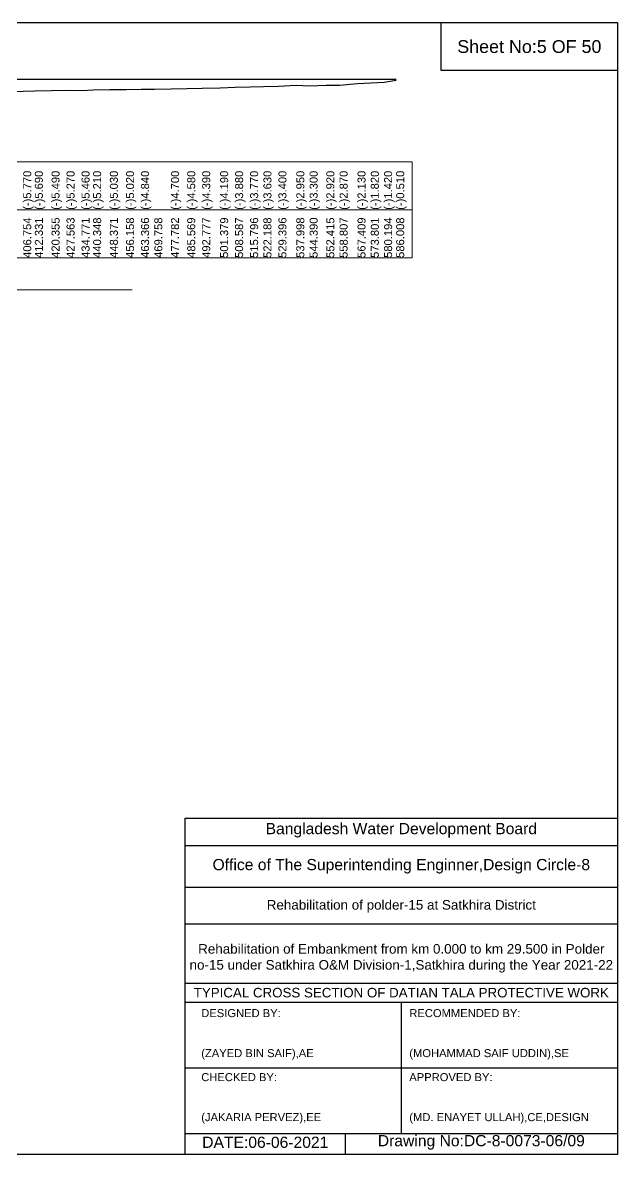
# Model space of a CAD drawing. Header units: inches. Extents: x 89000 to 845000, y -7071 to 18.
# Drawn here: x 166284 to 170000, y -7071 to 0 of the extents above; entities that cross this region are included whole.
import ezdxf

# ---------------------------------------------------------------- set-up
doc = ezdxf.new("R2010")
doc.units = ezdxf.units.IN
doc.header["$LTSCALE"] = 7
doc.header["$MEASUREMENT"] = 0
for name, color, linetype, lineweight in [('Cross section Data Border', 7, 'Continuous', 9), ('Cross Section Labels', 7, 'Continuous', 9), ('Existing_Bed_Level for Xsection', 7, 'Continuous', 25), ('Long Section Labels', 7, 'Continuous', 9)]:
    doc.layers.add(name, color=color, linetype=linetype, lineweight=lineweight)
doc.styles.get("Standard").update_dxf_attribs({"font": 'arial.ttf'})

msp = doc.modelspace()

# ---------------------------------------------------------------- linework, layer by layer
for points in [[(160000, 0), (170000, 0), (170000, -7071), (160000, -7071)], [(168900, 0), (170000, 0), (170000, -300), (168900, -300)]]:
    msp.add_lwpolyline(points, close=True)
for points in [[(167300, -7071), (167300, -4971), (170000, -4971)], [(167300, -5141), (170000, -5141)], [(167300, -5401), (170000, -5401)], [(167300, -5631), (170000, -5631)], [(167300, -6001), (170000, -6001)], [(167300, -6121), (170000, -6121)], [(168650, -6121), (168650, -6941)], [(167300, -6531), (170000, -6531)], [(167300, -6941), (170000, -6941)], [(168300, -6941), (168300, -7071)]]:
    msp.add_lwpolyline(points)
at = {"layer": 'Cross section Data Border'}
msp.add_lwpolyline([(160100, -869.78), (168718.09983, -869.78), (168718.09983, -1469.78), (160100, -1469.78)], close=True, dxfattribs=at)
msp.add_lwpolyline([(160100, -1169.78), (168718.09983, -1169.78)], dxfattribs=at)
at = {"layer": 'Cross Section Labels'}
msp.add_lwpolyline([(162649.04991, -1669.78), (164809.04991, -1669.78), (166969.04991, -1669.78)], dxfattribs=at)
at = {"layer": 'Existing_Bed_Level for Xsection'}
for points in [[(161000, -352.78), (168618.09983, -352.78)], [(166194.0979, -429.35), (166287.80493, -427.79), (166360.30531, -426.75), (166464.60996, -424.15), (166558.31719, -421.29), (166652.02565, -423.76), (166724.51867, -420.51), (166828.82947, -418.17), (166930.05228, -418.04), (167023.7573, -415.7), (167106.85983, -415.7), (167211.1709, -413.88), (167312.3936, -412.32), (167406.09873, -409.85), (167517.92828, -407.25), (167611.63437, -403.22), (167705.34153, -401.79), (167788.44017, -399.97), (167882.14647, -396.98), (167993.97584, -391.13), (168077.0763, -395.68), (168181.39109, -390.74), (168264.48794, -390.09), (168376.31731, -380.47), (168459.41767, -376.44), (168542.52113, -371.24), (168618.09983, -359.41)]]:
    msp.add_lwpolyline(points, dxfattribs=at)

# ---------------------------------------------------------------- texts
at = {"attachment_point": 5}
for s, insert, char_height in [('Sheet No:5 OF 50', (169450, -150), 80), ('Bangladesh Water Development Board', (168650, -5046), 70), ('Office of The Superintending Enginner,Design Circle-8', (168650, -5271), 70)]:
    msp.add_mtext(s, dxfattribs=dict(at, insert=insert, char_height=char_height))
for s, insert, char_height, width, attachment_point in [('Rehabilitation of polder-15 at Satkhira District', (168650, -5521), 60, 2800, 5), ('Rehabilitation of Embankment from km 0.000 to km 29.500 in Polder no-15 under Satkhira O&M Division-1,Satkhira during the Year 2021-22', (168650, -5846), 60, 2700, 5), ('TYPICAL CROSS SECTION OF DATIAN TALA PROTECTIVE WORK', (168650, -6061), 59.5765532, 2800, 5), ('DESIGNED BY:^J^J^J(ZAYED BIN SAIF),AE', (167400, -6321), 50, 1400, 4), ('RECOMMENDED BY:^J^J^J(MOHAMMAD SAIF UDDIN),SE', (168700, -6321), 50, 1400, 4), ('CHECKED BY:^J^J^J(JAKARIA PERVEZ),EE', (167400, -6721), 50, 1400, 4), ('APPROVED BY:^J^J^J(MD. ENAYET ULLAH),CE,DESIGN', (168700, -6721), 50, 1400, 4), ('DATE:06-06-2021', (167800, -6996), 70, 1400, 5), ('Drawing No:DC-8-0073-06/09', (169150, -6996), 70, 2200, 5)]:
    msp.add_mtext(s, dxfattribs=dict(insert=insert, char_height=char_height, width=width, attachment_point=attachment_point))
at = {"layer": 'Long Section Labels', "char_height": 50, "attachment_point": 1, "rotation": 90}
for s, insert in [('(-)5.770', (166287.80493, -1169.78)), ('(-)5.690', (166360.30531, -1169.78)), ('(-)5.490', (166464.60996, -1169.78)), ('(-)5.270', (166558.31719, -1169.78)), ('(-)5.460', (166652.02565, -1169.78)), ('(-)5.210', (166724.51867, -1169.78)), ('(-)5.030', (166828.82947, -1169.78)), ('(-)5.020', (166930.05228, -1169.78)), ('(-)4.840', (167023.7573, -1169.78)), ('(-)4.840', (167023.7573, -1169.78)), ('(-)4.700', (167211.1709, -1169.78)), ('(-)4.580', (167312.3936, -1169.78)), ('(-)4.390', (167406.09873, -1169.78)), ('(-)4.190', (167517.92828, -1169.78)), ('(-)3.880', (167611.63437, -1169.78)), ('(-)3.770', (167705.34153, -1169.78)), ('(-)3.630', (167788.44017, -1169.78)), ('(-)3.400', (167882.14647, -1169.78)), ('(-)2.950', (167993.97584, -1169.78)), ('(-)3.300', (168077.0763, -1169.78)), ('(-)2.920', (168181.39109, -1169.78)), ('(-)2.870', (168264.48794, -1169.78)), ('(-)2.130', (168376.31731, -1169.78)), ('(-)1.820', (168459.41767, -1169.78)), ('(-)1.420', (168542.52113, -1169.78)), ('(-)0.510', (168618.09983, -1169.78)), ('406.754', (166287.80493, -1469.78)), ('412.331', (166360.30531, -1469.78)), ('420.355', (166464.60996, -1469.78)), ('427.563', (166558.31719, -1469.78)), ('434.771', (166652.02565, -1469.78)), ('440.348', (166724.51867, -1469.78)), ('448.371', (166828.82947, -1469.78)), ('456.158', (166930.05228, -1469.78)), ('463.366', (167023.7573, -1469.78)), ('469.758', (167106.85983, -1469.78)), ('477.782', (167211.1709, -1469.78)), ('485.569', (167312.3936, -1469.78)), ('492.777', (167406.09873, -1469.78)), ('501.379', (167517.92828, -1469.78)), ('508.587', (167611.63437, -1469.78)), ('515.796', (167705.34153, -1469.78)), ('522.188', (167788.44017, -1469.78)), ('529.396', (167882.14647, -1469.78)), ('537.998', (167993.97584, -1469.78)), ('544.390', (168077.0763, -1469.78)), ('552.415', (168181.39109, -1469.78)), ('558.807', (168264.48794, -1469.78)), ('567.409', (168376.31731, -1469.78)), ('573.801', (168459.41767, -1469.78)), ('580.194', (168542.52113, -1469.78)), ('586.008', (168618.09983, -1469.78))]:
    msp.add_mtext(s, dxfattribs=dict(at, insert=insert))

doc.saveas('drawing.dxf')
